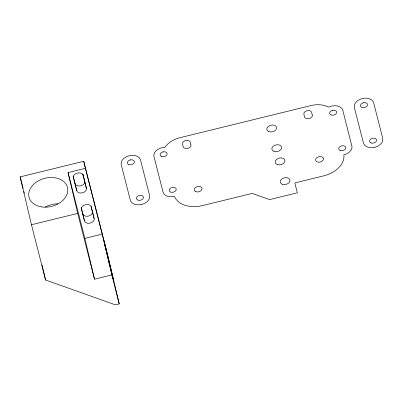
<?xml version="1.0" encoding="UTF-8"?>
<svg xmlns="http://www.w3.org/2000/svg" width="403" height="403" viewBox="0 0 403 403"><rect width="100%" height="100%" fill="white"/><g stroke="black" fill="none" stroke-linecap="round" stroke-linejoin="round"><path stroke-width="0.6" d="M20.15 176.887L83.733 161.296L107.923 256.041L119.233 303.892L115.379 304.839L45.574 280.009L31.459 224.738L20.15 176.887L23.097 188.428M111.843 274.942L94.504 279.193L77.703 213.399L68.057 172.585L85.396 168.328L102.196 234.128L111.843 274.942L119.233 303.892M31.459 224.738L77.703 213.399M68.057 172.585L84.852 238.38L102.196 234.128M363.335 102.513L363.42 102.77M162.958 151.654L163.044 151.911M130.204 159.684L130.29 159.946M105.888 248.696L104.624 244.032L113.137 278.695L103.888 240.253M332.51 110.074L332.576 110.336M82.917 174.141L86.413 188.357A4.962 3.395 -13.3 0 1 82.439 192.83A4.962 3.395 -13.3 0 1 76.782 190.72L73.144 176.388M91.118 206.255L94.141 218.622A4.962 3.395 -13.3 0 1 90.166 223.096A4.962 3.395 -13.3 0 1 84.509 220.985L81.204 207.968M82.776 174.025L86.413 188.357M94.141 218.622L91.118 206.779A4.962 3.395 -13.3 0 0 85.461 204.674A4.962 3.395 -13.3 0 0 81.482 209.142M73.129 175.904L76.782 190.72M81.179 207.434L84.509 220.985M23.873 191.465L24.336 193.284M83.733 161.296L85.396 168.328M84.852 238.38L94.504 279.193M41.993 264.867L45.574 280.009M84.751 181.32A4.962 3.395 -13.3 0 1 80.771 185.793A4.962 3.395 -13.3 0 1 75.114 183.682M92.478 211.585A4.962 3.395 -13.3 0 1 88.499 216.058A4.962 3.395 -13.3 0 1 82.842 213.948M73.422 177.562A4.962 3.395 -13.3 0 1 77.396 173.089A4.962 3.395 -13.3 0 1 83.053 175.199M45.081 207.137A19.838 14.463 -14.3 0 1 58.017 203.802M165.008 147.181L164.5 147.317A9.919 6.791 -13.3 0 0 153.996 156.646L163.069 192.176A9.919 6.791 -13.3 0 0 174.383 196.397L174.801 197.178A24.8 16.976 -13.3 0 0 202.331 205.621L252.137 193.41L269.587 199.616L297.333 192.81L294.81 182.942L323.71 175.854A24.8 16.976 -13.3 0 0 343.94 155.694L343.799 154.787L345.23 154.43A9.919 6.791 -13.3 0 0 352.021 146.712L342.812 110.341A9.919 6.791 -13.3 0 0 329.065 106.961L328.707 107.163L325.166 105.707A21.112 14.453 -13.3 0 0 310.889 105.586L179.874 137.715A21.112 14.453 -13.3 0 0 167.341 144.41L165.008 147.181M141.75 204.386L141.629 204.427A9.919 6.791 -13.3 0 1 130.315 200.21L121.243 164.681A9.919 6.791 -13.3 0 1 131.746 155.351L133.01 155.336A9.919 6.791 -13.3 0 1 140.511 159.956L149.584 195.485A9.919 6.791 -13.3 0 1 142.874 204.064L141.75 204.386M374.881 147.211L374.76 147.256A9.919 6.791 -13.3 0 1 363.446 143.04L354.373 107.505A9.919 6.791 -13.3 0 1 364.876 98.176L366.141 98.161A9.919 6.791 -13.3 0 1 373.641 102.78L382.714 138.315A9.919 6.791 -13.3 0 1 376.004 146.888L374.881 147.211M323.408 158.686L323.186 158.011A3.97 2.715 -13.3 0 0 318.667 156.817A3.97 2.715 -13.3 0 0 315.614 160.122L315.836 160.797A3.97 2.715 -13.3 0 0 320.36 161.991A3.97 2.715 -13.3 0 0 323.408 158.686M312.28 115.031L311.605 112.402A3.97 2.715 -13.3 0 0 307.081 110.714A3.97 2.715 -13.3 0 0 303.897 114.291L304.572 116.925A3.97 2.715 -13.3 0 0 309.096 118.608A3.97 2.715 -13.3 0 0 312.28 115.031M190.896 144.803L190.226 142.168A3.97 2.715 -13.3 0 0 185.697 140.481A3.97 2.715 -13.3 0 0 182.519 144.057L183.189 146.692A3.97 2.715 -13.3 0 0 187.712 148.38A3.97 2.715 -13.3 0 0 190.896 144.803M331.155 114.981A3.572 2.443 -13.3 0 0 336.686 112.497A3.572 2.443 -13.3 0 0 331.699 110.639A3.572 2.443 -13.3 0 0 331.155 114.981M277.284 164.545A4.962 3.395 -13.3 0 0 284.961 161.089A4.962 3.395 -13.3 0 0 278.035 158.51A4.962 3.395 -13.3 0 0 277.284 164.545M268.882 131.645A4.962 3.395 -13.3 0 0 276.564 128.194A4.962 3.395 -13.3 0 0 269.637 125.61A4.962 3.395 -13.3 0 0 268.882 131.645M170.676 192.09A3.572 2.443 -13.3 0 0 176.207 189.606A3.572 2.443 -13.3 0 0 171.22 187.748A3.572 2.443 -13.3 0 0 170.676 192.09M161.588 156.555A3.572 2.443 -13.3 0 0 167.134 154.092A3.572 2.443 -13.3 0 0 162.167 152.208A3.572 2.443 -13.3 0 0 161.588 156.555M340.228 150.51A3.572 2.443 -13.3 0 0 345.759 148.027A3.572 2.443 -13.3 0 0 340.772 146.168A3.572 2.443 -13.3 0 0 340.228 150.51M195.878 191.702A3.97 2.715 -13.3 0 0 202.024 188.942A3.97 2.715 -13.3 0 0 196.483 186.876A3.97 2.715 -13.3 0 0 195.878 191.702M282.322 184.282A4.962 3.395 -13.3 0 0 290.004 180.831A4.962 3.395 -13.3 0 0 283.077 178.247A4.962 3.395 -13.3 0 0 282.322 184.282M273.924 151.382A4.962 3.395 -13.3 0 0 281.606 147.931A4.962 3.395 -13.3 0 0 274.675 145.347A4.962 3.395 -13.3 0 0 273.924 151.382M137.922 200.125A3.572 2.443 -13.3 0 0 143.453 197.641A3.572 2.443 -13.3 0 0 138.466 195.777A3.572 2.443 -13.3 0 0 137.922 200.125M128.834 164.585A3.572 2.443 -13.3 0 0 134.38 162.122A3.572 2.443 -13.3 0 0 129.413 160.243A3.572 2.443 -13.3 0 0 128.834 164.585M371.057 142.949A3.572 2.443 -13.3 0 0 376.588 140.466A3.572 2.443 -13.3 0 0 371.596 138.607A3.572 2.443 -13.3 0 0 371.057 142.949M361.97 107.415A3.572 2.443 -13.3 0 0 367.511 104.951A3.572 2.443 -13.3 0 0 362.544 103.067A3.572 2.443 -13.3 0 0 361.97 107.415M41.509 206.88A19.838 14.463 -14.3 0 0 67.528 187.602A19.838 14.463 -14.3 0 0 35.746 182.504A19.838 14.463 -14.3 0 0 41.509 206.88"/></g></svg>
